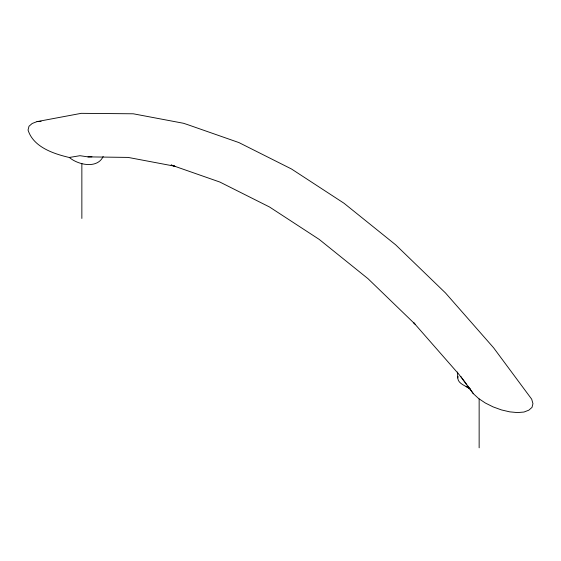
<?xml version="1.0" encoding="UTF-8"?>
<svg xmlns="http://www.w3.org/2000/svg" width="561" height="561" viewBox="0 0 561 561"><rect width="100%" height="100%" fill="white"/><g stroke="black" fill="none" stroke-linecap="round" stroke-linejoin="round"><path stroke-width="0.84" d="M103.175 156.456C97.341 169.134 78.126 164.955 69.34 157.466L69.073 157.438C53.358 153.728 33.302 147.031 28.05 130.04L28.99 126.26L32.194 123.476L37.019 121.618L81.24 113.336L133.273 113.792L183.44 123.266L187.297 124.528L238.937 142.585L291.475 168.98L344.012 203.25L395.652 244.82L445.504 292.975L493.568 347.743L531.695 399.187L532.95 403.625L532.01 407.398L528.806 410.189L523.981 412.04L517.431 412.58L509.746 411.858L501.457 409.923L493.126 406.9L485.314 403.001L478.568 398.492L473.337 393.682L458.863 374.257L413.857 322.877L414.677 323.739M473.337 393.682L469.936 388.745C465.714 385.716 456.388 383.324 458 376.396M69.34 157.466L79.964 155.699L87.944 156.877L128.132 157.417L174.941 166.259L171.084 164.99L219.877 182.052L269.525 206.995L319.174 239.379L367.974 278.663L415.084 324.167M37.019 121.618L41.114 121.281M87.944 156.877L91.976 156.807M466.142 386.557L469.978 388.899M462.222 378.395L466.85 384.608M467.874 385.982L469.936 388.745M461.058 376.683L461.836 377.826M457.622 372.006L457.657 377.981M479.143 398.969L479.143 447.825M81.857 163.489L81.857 218.453"/></g></svg>
